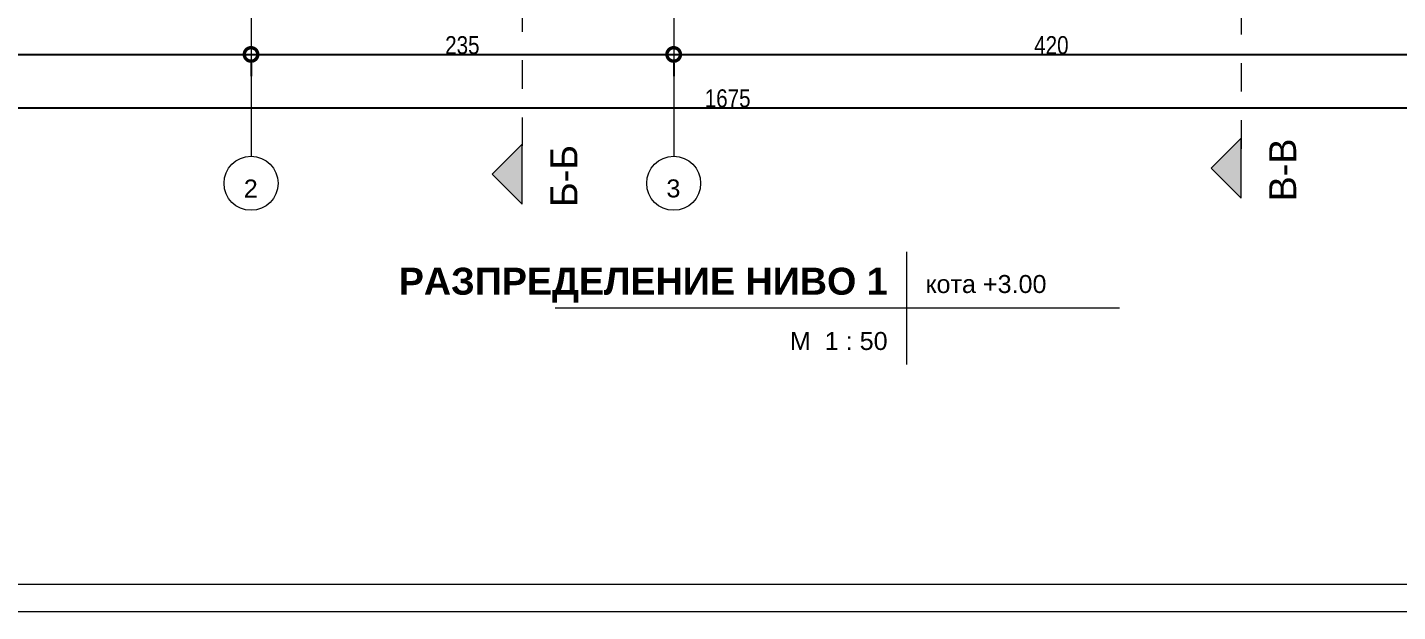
# Model space of a CAD drawing. Header units: centimetres. Extents: x 0 to 25250, y 0 to 2250.
# Drawn here: x 3877 to 4639, y 0 to 325 of the extents above; entities that cross this region are included whole.
import ezdxf

# ---------------------------------------------------------------- set-up
doc = ezdxf.new("R2010")
doc.units = ezdxf.units.CM
doc.linetypes.add('18-View-1$0$Dash', pattern=[31.75, 15.875, -15.875])
for name, color, linetype, lineweight in [('A-ANNO-DIMS', 7, 'Continuous', 9), ('G-ANNO-SYMB', 7, 'Continuous', 9), ('G-ANNO-TTLB', 7, 'Continuous', 9), ('S-GRID', 7, 'Continuous', 9), ('S-GRID-IDEN', 7, 'Continuous', 9)]:
    doc.layers.add(name, color=color, linetype=linetype, lineweight=lineweight)
doc.styles.add('18-View-1$0$Arial Narrow_3', font='ARIALN.TTF', dxfattribs={"height": 10})
doc.styles.add('18-View-1$0$Arial_1', font='arial.ttf', dxfattribs={"height": 10})
doc.styles.add('18-View-1$0$Arial_2', font='arial.ttf', dxfattribs={"height": 15})
doc.styles.add('18_xrefed$0$Arial', font='arial.ttf', dxfattribs={"height": 0.2})
doc.styles.add('18_xrefed$0$Arial_B', font='arialbd.ttf', dxfattribs={"height": 0.3})
doc.dimstyles.new('18-View-1$0$TEC_DIM', dxfattribs={"dimscale": 30.48, "dimtxt": 10.23431, "dimasz": 0.492126, "dimexe": 0.393701, "dimexo": 0.246063, "dimgap": 0, "dimtad": 1, "dimdec": 0, "dimzin": 0, "dimdsep": 46, "dimtxsty": '18-View-1$0$Arial Narrow_3', "dimblk1": '18-View-1$0$_DotSmall', "dimblk2": '18-View-1$0$_DotSmall', "dimsah": 1, "dimcen": 0.09, "dimazin": 0, "dimtfac": 1, "dimtdec": 4, "dimtix": 1, "dimtmove": 0, "dimatfit": 3, "dimfxl": 1, "dimtvp": 1, "dimtolj": 1, "dimtzin": 0, "dimarcsym": 2})

# ---------------------------------------------------------------- blocks, each defined once
blk = doc.blocks.new('TEC_ОФИЦИАЛНА РАМКА - TEC_ОФИЦИАЛНА РАМКА-2548454-СГРАДА ТИП III - РАЗПРЕДЕЛЕНИЕ _3_00')
at = {"layer": 'G-ANNO-TTLB'}
for p, q in [((41.321, -4.146), (-17.129, -4.146)), ((-19.379, -4.446), (41.621, -4.446))]:
    blk.add_line(p, q, dxfattribs=at)
blk = doc.blocks.new('Viewport - TYPE-NAME SCALE LEVEL-1451543-СГРАДА ТИП III - РАЗПРЕДЕЛЕНИЕ _3_00')
at = {"layer": 'G-ANNO-TTLB'}
for p, q in [((0, -0.627), (0, 0.627)), ((2.363, 0), (-3.913, 0))]:
    blk.add_line(p, q, dxfattribs=at)
blk = doc.blocks.new('Grid - TEC_GRID_CIRCLE-145857-НИВО 1')
at = {"layer": 'S-GRID-IDEN'}
blk.add_circle((0, 0), 0.3, dxfattribs=at)
blk = doc.blocks.new('Section - TEC_SECTION-13048-НИВО 1')
at = {"layer": 'G-ANNO-SYMB'}
blk.add_hatch(color=256, dxfattribs=at).paths.add_polyline_path([(0, 0.334), (0.334, 0), (-0.334, 0)])
for p, q in [((0, 0.334), (-0.334, 0)), ((0.334, 0), (0, 0.334)), ((-0.334, 0), (0.334, 0))]:
    blk.add_line(p, q, dxfattribs=at)
blk = doc.blocks.new('18-View-1$0$_DotSmall')
at = {"color": 0, "linetype": 'ByBlock', "const_width": 0.5}
blk.add_lwpolyline([(-0.0625, 0, 1), (0.0625, 0, 1)], format="xyb", close=True, dxfattribs=at)
blk = doc.blocks.new('*D2650')
at = {"layer": 'A-ANNO-DIMS', "color": 0, "lineweight": -2, "transparency": 16777216}
for p, q in [((3541.58, 309.75), (4001.58, 309.75)), ((3541.58, 304.9), (3541.58, 297.75)), ((4001.58, 304.9), (4001.58, 297.75))]:
    blk.add_line(p, q, dxfattribs=at)
at = {"layer": 'A-ANNO-DIMS', "color": 0, "lineweight": -2, "transparency": 16777216, "xscale": 15, "yscale": 15, "zscale": 15, "rotation": 180}
blk.add_blockref('18-View-1$0$_DotSmall', (3541.58, 309.75), dxfattribs=at)
at = {"layer": 'A-ANNO-DIMS', "color": 0, "lineweight": -2, "transparency": 16777216, "xscale": 15, "yscale": 15, "zscale": 15}
blk.add_blockref('18-View-1$0$_DotSmall', (4001.58, 309.75), dxfattribs=at)
at = {"layer": 'A-ANNO-DIMS', "color": 0, "transparency": 16777216, "insert": (3771.58, 314.85), "char_height": 10, "width": 22.8079, "attachment_point": 5, "style": '18-View-1$0$Arial Narrow_3'}
blk.add_mtext('\\A1;460', dxfattribs=at)
blk = doc.blocks.new('*D2651')
at = {"layer": 'A-ANNO-DIMS', "color": 0, "lineweight": -2, "transparency": 16777216}
for p, q in [((4001.58, 309.75), (4236.58, 309.75)), ((4001.58, 304.9), (4001.58, 297.75)), ((4236.58, 304.9), (4236.58, 297.75))]:
    blk.add_line(p, q, dxfattribs=at)
at = {"layer": 'A-ANNO-DIMS', "color": 0, "lineweight": -2, "transparency": 16777216, "xscale": 15, "yscale": 15, "zscale": 15, "rotation": 180}
blk.add_blockref('18-View-1$0$_DotSmall', (4001.58, 309.75), dxfattribs=at)
at = {"layer": 'A-ANNO-DIMS', "color": 0, "lineweight": -2, "transparency": 16777216, "xscale": 15, "yscale": 15, "zscale": 15}
blk.add_blockref('18-View-1$0$_DotSmall', (4236.58, 309.75), dxfattribs=at)
at = {"layer": 'A-ANNO-DIMS', "color": 0, "transparency": 16777216, "insert": (4119.08, 314.85), "char_height": 10, "width": 22.8079, "attachment_point": 5, "style": '18-View-1$0$Arial Narrow_3'}
blk.add_mtext('\\A1;235', dxfattribs=at)
blk = doc.blocks.new('*D2652')
at = {"layer": 'A-ANNO-DIMS', "color": 0, "lineweight": -2, "transparency": 16777216}
for p, q in [((4236.58, 309.75), (4656.58, 309.75)), ((4236.58, 304.9), (4236.58, 297.75)), ((4656.58, 304.9), (4656.58, 297.75))]:
    blk.add_line(p, q, dxfattribs=at)
at = {"layer": 'A-ANNO-DIMS', "color": 0, "lineweight": -2, "transparency": 16777216, "xscale": 15, "yscale": 15, "zscale": 15, "rotation": 180}
blk.add_blockref('18-View-1$0$_DotSmall', (4236.58, 309.75), dxfattribs=at)
at = {"layer": 'A-ANNO-DIMS', "color": 0, "lineweight": -2, "transparency": 16777216, "xscale": 15, "yscale": 15, "zscale": 15}
blk.add_blockref('18-View-1$0$_DotSmall', (4656.58, 309.75), dxfattribs=at)
at = {"layer": 'A-ANNO-DIMS', "color": 0, "transparency": 16777216, "insert": (4446.58, 314.85), "char_height": 10, "width": 22.8079, "attachment_point": 5, "style": '18-View-1$0$Arial Narrow_3'}
blk.add_mtext('\\A1;420', dxfattribs=at)
blk = doc.blocks.new('*D2655')
at = {"layer": 'A-ANNO-DIMS', "color": 0, "lineweight": -2, "transparency": 16777216}
for p, q in [((5104.08, 867.44), (5104.08, 268.16)), ((3429.08, 734.94), (3429.08, 268.16)), ((3429.08, 280.16), (5104.08, 280.16))]:
    blk.add_line(p, q, dxfattribs=at)
at = {"layer": 'A-ANNO-DIMS', "color": 0, "lineweight": -2, "transparency": 16777216, "xscale": 15, "yscale": 15, "zscale": 15, "rotation": 180}
blk.add_blockref('18-View-1$0$_DotSmall', (3429.08, 280.16), dxfattribs=at)
at = {"layer": 'A-ANNO-DIMS', "color": 0, "lineweight": -2, "transparency": 16777216, "xscale": 15, "yscale": 15, "zscale": 15}
blk.add_blockref('18-View-1$0$_DotSmall', (5104.08, 280.16), dxfattribs=at)
at = {"layer": 'A-ANNO-DIMS', "color": 0, "transparency": 16777216, "insert": (4266.58, 285.27), "char_height": 10, "width": 30.4105, "attachment_point": 5, "style": '18-View-1$0$Arial Narrow_3'}
blk.add_mtext('\\A1;1675', dxfattribs=at)

msp = doc.modelspace()

# ---------------------------------------------------------------- block references
at = {"layer": 'G-ANNO-TTLB', "xscale": 50, "yscale": 50, "zscale": 50}
msp.add_blockref('TEC_ОФИЦИАЛНА РАМКА - TEC_ОФИЦИАЛНА РАМКА-2548454-СГРАДА ТИП III - РАЗПРЕДЕЛЕНИЕ _3_00', (4068.96, 222.31), dxfattribs=at)

# ---------------------------------------------------------------- next in the draw order: linework, layer by layer
at = {"layer": 'G-ANNO-SYMB', "linetype": '18-View-1$0$Dash', "lineweight": 18}
for p, q in [((4152.37, 1989.25), (4152.37, 243.16)), ((4552.08, 1987.72), (4552.08, 246.52))]:
    msp.add_line(p, q, dxfattribs=at)
at = {"layer": 'S-GRID', "color": 1, "lineweight": 18, "true_color": 0xff0000}
for p, q in [((4001.58, 378.11), (4001.58, 253.11)), ((4236.58, 378.11), (4236.58, 253.11))]:
    msp.add_line(p, q, dxfattribs=at)

# ---------------------------------------------------------------- next in the draw order: block references
at = {"layer": 'G-ANNO-SYMB', "xscale": 49.99999999999998, "yscale": 49.99999999999998, "zscale": 49.99999999999998, "rotation": 89.99999999999947}
for p in [(4152.37, 243.16), (4552.08, 246.52)]:
    msp.add_blockref('Section - TEC_SECTION-13048-НИВО 1', p, dxfattribs=at)
at = {"layer": 'G-ANNO-TTLB', "xscale": 50, "yscale": 50, "zscale": 50}
msp.add_blockref('Viewport - TYPE-NAME SCALE LEVEL-1451543-СГРАДА ТИП III - РАЗПРЕДЕЛЕНИЕ _3_00', (4366.28, 168.65), dxfattribs=at)
at = {"layer": 'S-GRID-IDEN', "xscale": 49.99999999999998, "yscale": 49.99999999999998, "zscale": 49.99999999999998, "rotation": 180}
for p in [(4001.58, 238.11), (4236.58, 238.11)]:
    msp.add_blockref('Grid - TEC_GRID_CIRCLE-145857-НИВО 1', p, dxfattribs=at)

# ---------------------------------------------------------------- next in the draw order: texts
at = {"layer": 'G-ANNO-SYMB', "char_height": 15, "attachment_point": 5, "rotation": 90, "line_spacing_factor": 0.936439, "style": '18-View-1$0$Arial_2'}
for s, insert, width in [('\\pt60,120,180,240,300,360,420,480,540,600,660,720,780,840,900,960,1020,1080,1140,1200,1260,1320,1380,1440,1500,1560,1620,1680,1740,1800,1860,1920;{\\fArial|b0|i0|c204|p34;В}-{\\fArial|b0|i0|c204|p34;В}', (4575.21, 245.54), 35.7), ('\\pt60,120,180,240,300,360,420,480,540,600,660,720,780,840,900,960,1020,1080,1140,1200,1260,1320,1380,1440,1500,1560,1620,1680,1740,1800,1860,1920;{\\fArial|b0|i0|c204|p34;Б}-{\\fArial|b0|i0|c204|p34;Б}', (4175.5, 242.18), 35.05)]:
    msp.add_mtext(s, dxfattribs=dict(at, insert=insert, width=width))
at = {"layer": 'G-ANNO-TTLB', "line_spacing_factor": 0.936439}
for s, insert, char_height, width, attachment_point, style in [('\\pt60,120,180,240,300,360,420,480,540,600,660,720,780,840,900,960,1020,1080,1140,1200,1260,1320,1380,1440,1500,1560,1620,1680,1740,1800,1860,1920;{\\fArial|b1|i0|c204|p34;РАЗПРЕДЕЛЕНИЕ НИВО }1', (4355.6, 181.51), 15, 275.2, 6, '18_xrefed$0$Arial_B'), ('\\pt60,120,180,240,300,360,420,480,540,600,660,720,780,840,900,960,1020,1080,1140,1200,1260,1320,1380,1440,1500,1560,1620,1680,1740,1800,1860,1920;{\\fArial|b0|i0|c204|p34;кота }+3.00', (4376.6, 182.05), 10, 69.15, 4, '18_xrefed$0$Arial'), ('\\pt60,120,180,240,300,360,420,480,540,600,660,720,780,840,900,960,1020,1080,1140,1200,1260,1320,1380,1440,1500,1560,1620,1680,1740,1800,1860,1920;M  1 : 50', (4355.52, 150.37), 10, 55.25, 6, '18_xrefed$0$Arial')]:
    msp.add_mtext(s, dxfattribs=dict(at, insert=insert, char_height=char_height, width=width, attachment_point=attachment_point, style=style))
at = {"layer": 'S-GRID-IDEN', "char_height": 10, "width": 8.25, "attachment_point": 5, "line_spacing_factor": 0.936439, "style": '18-View-1$0$Arial_1'}
for s, insert in [('\\pt50,100,150,200,250,300,350,400,450,500,550,600,650,700,750,800,850,900,950,1000,1050,1100,1150,1200,1250,1300,1350,1400,1450,1500,1550,1600;2', (4001.44, 235.2)), ('\\pt50,100,150,200,250,300,350,400,450,500,550,600,650,700,750,800,850,900,950,1000,1050,1100,1150,1200,1250,1300,1350,1400,1450,1500,1550,1600;3', (4236.44, 235.2))]:
    msp.add_mtext(s, dxfattribs=dict(at, insert=insert))

# ---------------------------------------------------------------- next in the draw order: dimensions: what is measured, and where the dimension line sits
at = {"layer": 'A-ANNO-DIMS'}
for base, p1, p2, override, picture, middle in [((5104.08, 280.16), (3429.08, 742.44), (5104.08, 874.94), {"dimpost": '<>', "dimfxl": 1680.232499}, '*D2655', (4266.58, 285.27)), ((4001.58, 309.75), (3541.58, 312.4), (4001.58, 312.4), {"dimpost": '<>', "dimfxl": 460}, '*D2650', (3771.58, 314.85)), ((4236.58, 309.75), (4001.58, 312.4), (4236.58, 312.4), {"dimpost": '<>', "dimfxl": 235}, '*D2651', (4119.08, 314.85)), ((4656.58, 309.75), (4236.58, 312.4), (4656.58, 312.4), {"dimpost": '<>', "dimfxl": 420}, '*D2652', (4446.58, 314.85))]:
    dim = msp.add_linear_dim(base=base, p1=p1, p2=p2, dimstyle='18-View-1$0$TEC_DIM', override=override, dxfattribs=at)
    dim.commit()
    dim.dimension.update_dxf_attribs({"geometry": picture, "text_midpoint": middle})

doc.saveas('drawing.dxf')
